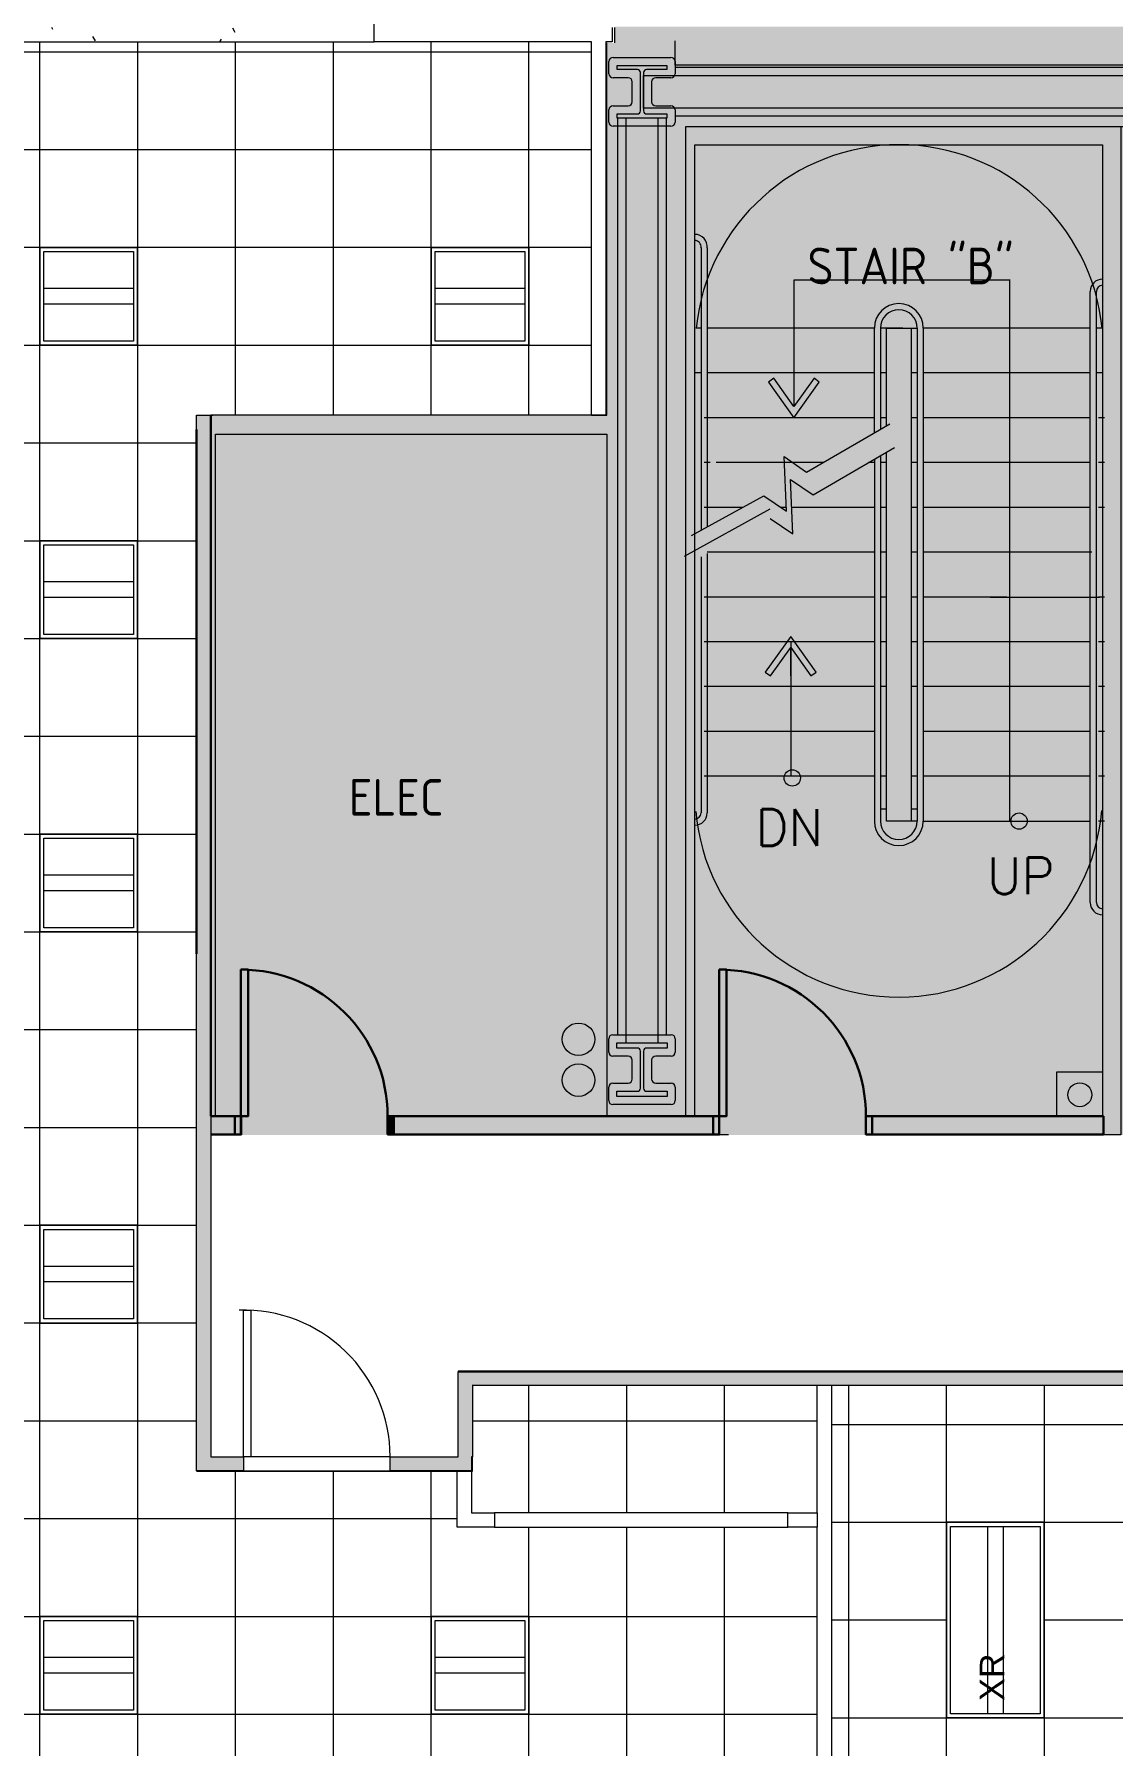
# Model space of a CAD drawing. Header units: inches. Extents: x 1724 to 6154, y -664 to 702.
# Drawn here: x 2200.1 to 2464.8, y -268.5 to 151.5 of the extents above; entities that cross this region are included whole.
import ezdxf

# ---------------------------------------------------------------- set-up
doc = ezdxf.new("R2010")
doc.units = ezdxf.units.IN
doc.header["$MEASUREMENT"] = 0
for name, color, linetype, lineweight in [('A-ANNO-NOTE', 131, 'Continuous', 9), ('A-CLNG', 13, 'Continuous', 9), ('A-CLNG-PATT', 13, 'Continuous', 9), ('A-DETL-GENF', 92, 'Continuous', 9), ('A-DOOR', 250, 'Continuous', 9), ('A-WALL', 250, 'Continuous', 9), ('A-WALL-PATT', 111, 'Continuous', 13), ('B-BASE', 250, 'Continuous', 9), ('BB-CORE', 250, 'Continuous', 9), ('BB-PART-WALL', 250, 'Continuous', 9), ('E-LITE-EQPM', 33, 'Continuous', 9), ('I-WALL', 2, 'Continuous', 9), ('MA-2900-8th-120718_dwg', 250, 'Continuous', 9), ('NABCA_dwg', 8, 'Continuous', 9)]:
    doc.layers.add(name, color=color, linetype=linetype, lineweight=lineweight)
doc.styles.add('Arial', font='arial.ttf', dxfattribs={"height": 6})
doc.styles.add('ISOCP', font='isocp___.ttf', dxfattribs={"height": 9})
doc.styles.add('RomanS', font='romans__.ttf', dxfattribs={"height": 9})

# ---------------------------------------------------------------- blocks, each defined once
blk = doc.blocks.new('Rectangular Ceiling Light - Recessed - New 2_x2_ - BASKET-V1-Reflected Ceiling Plan')
at = {"layer": 'E-LITE-EQPM', "lineweight": 20}
for p, q in [((-12.74, -14.34), (-12.74, 9.66)), ((-12.74, 9.66), (11.26, 9.66)), ((-11.74, -13.34), (-11.74, 8.66)), ((-11.74, 8.66), (10.26, 8.66)), ((10.26, 8.66), (10.26, -13.34)), ((11.26, 9.66), (11.26, -14.34)), ((10.26, -0.42), (-11.74, -0.42)), ((10.26, -4.26), (-11.74, -4.26)), ((11.26, -14.34), (-12.74, -14.34)), ((10.26, -13.34), (-11.74, -13.34))]:
    blk.add_line(p, q, dxfattribs=at)
blk = doc.blocks.new('Rectangular Ceiling Light - Recessed - Existing Relocated 2_x4_ - BASKET-2505325-Reflected Ceiling Plan')
at = {"layer": 'E-LITE-EQPM', "lineweight": 20}
for p, q in [((-24.74, -14.34), (-24.74, 9.66)), ((-24.74, 9.66), (23.26, 9.66)), ((-23.74, -13.34), (-23.74, 8.66)), ((-23.74, 8.66), (22.26, 8.66)), ((22.26, 8.66), (22.26, -13.34)), ((23.26, 9.66), (23.26, -14.34)), ((22.26, -0.42), (-23.74, -0.42)), ((22.26, -4.26), (-23.74, -4.26)), ((23.26, -14.34), (-24.74, -14.34)), ((22.26, -13.34), (-23.74, -13.34))]:
    blk.add_line(p, q, dxfattribs=at)
blk = doc.blocks.new('NABCA_dwg_MA-2900-8th-120718_dwg-2391440-New Construction - Test Fit Plan-2421454-Reflected Ceiling Plan')
at = {"layer": 'A-DOOR'}
blk.add_hatch(color=256, dxfattribs=at).paths.add_polyline_path([(-7815.5, -3359.04), (-7814.12, -3359.04), (-7814.12, -3354.54), (-7815.62, -3354.54), (-7815.62, -3359.04)], flags=0)
h = blk.add_hatch(color=256, dxfattribs=at)
h.paths.add_polyline_path([(-7734.25, -3359.04), (-7734.25, -3354.54), (-7735.75, -3354.54), (-7735.75, -3359.04)], flags=0)
h.paths.add_polyline_path([(-7698.25, -3359.04), (-7696.75, -3359.04), (-7696.75, -3354.54), (-7698.25, -3354.54)], flags=0)
at = {"layer": 'A-WALL-PATT', "lineweight": 9}
blk.add_hatch(color=250, dxfattribs=at).paths.add_polyline_path([(-7154.96, -3090.6), (-7067.83, -3090.6), (-7067.83, -3087.1), (-7537.19, -3087.1), (-7537.19, -3087.35), (-7759.87, -3087.35), (-7759.87, -3090.6), (-7173.2, -3090.6)], flags=0)
h = blk.add_hatch(color=250, dxfattribs=at)
h.paths.add_polyline_path([(-7640.21, -3359.04), (-7640, -3359.04), (-7640, -3354.54), (-7696.75, -3354.54), (-7696.75, -3359.04), (-7666.02, -3359.04)], flags=0)
h.paths.add_polyline_path([(-7761.87, -3359.04), (-7735.75, -3359.04), (-7735.75, -3354.54), (-7814.12, -3354.54), (-7814.12, -3359.04), (-7784.82, -3359.04)], flags=0)
at = {"layer": 'B-BASE'}
h = blk.add_hatch(color=256, dxfattribs=at)
h.paths.add_polyline_path([(-7593.5, -3338.14), (-7593.5, -3342.64), (-7598.75, -3342.64), (-7598.75, -3338.14), (-7595, -3338.14)], flags=0)
h.paths.add_polyline_path([(-7376.82, -3359.1), (-7370.57, -3359.1), (-7370.57, -3359.04), (-7376.82, -3359.04), (-7376.82, -3354.54), (-7370.57, -3354.54), (-7370.57, -3354.48), (-7376.57, -3354.48), (-7376.57, -3273.73), (-7315.82, -3273.73), (-7315.82, -3292.39), (-7315.45, -3292.39), (-7315.45, -3283.16), (-7310.95, -3283.16), (-7310.95, -3292.39), (-7310.57, -3292.39), (-7310.57, -3268.48), (-7376.57, -3268.48), (-7376.57, -3091.73), (-7207.85, -3091.73), (-7207.85, -3184.5), (-7233.85, -3184.5), (-7233.85, -3189.75), (-7207.85, -3189.75), (-7207.85, -3322.48), (-7247.82, -3322.48), (-7247.82, -3350.48), (-7310.57, -3350.48), (-7310.57, -3328.39), (-7315.82, -3328.41), (-7315.82, -3354.48), (-7334.57, -3354.48), (-7334.57, -3354.54), (-7247.82, -3354.54), (-7247.82, -3359.04), (-7334.57, -3359.04), (-7334.57, -3359.1), (-7243.2, -3359.1), (-7243.2, -3341.1), (-7195.2, -3341.1), (-7195.2, -3359.1), (-7067.83, -3359.1), (-7067.83, -3298.1), (-7072.83, -3298.1), (-7072.83, -3340.1), (-7173.2, -3340.1), (-7173.2, -3225.1), (-7072.83, -3225.1), (-7072.83, -3256.1), (-7067.83, -3256.1), (-7067.83, -3190.1), (-7072.83, -3190.1), (-7072.83, -3221.1), (-7173.2, -3221.1), (-7173.2, -3109.1), (-7072.83, -3109.1), (-7072.83, -3148.1), (-7067.83, -3148.1), (-7067.83, -3090.6), (-7462.51, -3090.6), (-7462.51, -3091.48), (-7745.1, -3090.61), (-7745.11, -3090.6), (-7759.87, -3090.65), (-7759.87, -3091.1), (-7761.87, -3091.11), (-7761.87, -3182.48), (-7859, -3182.48), (-7859, -3354.54), (-7857.87, -3354.48), (-7857.87, -3187.1), (-7761.87, -3187.1), (-7761.87, -3354.48), (-7815.5, -3354.48), (-7815.5, -3354.54), (-7740.21, -3354.54), (-7740.21, -3116.1), (-7640.21, -3116.1), (-7640.17, -3354.54), (-7640, -3354.54), (-7640, -3359.04), (-7698.21, -3359.04), (-7698.21, -3359.1), (-7632.09, -3359.1), (-7632.09, -3350.85), (-7615.35, -3350.85), (-7615.35, -3359.1), (-7602.73, -3359.1), (-7602.73, -3356.45), (-7593.52, -3356.45), (-7593.52, -3356.39), (-7598.75, -3356.39), (-7598.75, -3351.89), (-7593.43, -3351.89), (-7593.43, -3351.83), (-7599.48, -3351.83), (-7599.48, -3342.7), (-7593.48, -3342.7), (-7593.5, -3338.08), (-7599.48, -3338.08), (-7599.48, -3131.23), (-7439.82, -3131.23), (-7439.82, -3142.6), (-7396.82, -3142.6), (-7396.82, -3327.98), (-7539.48, -3327.98), (-7539.48, -3338.08), (-7557.52, -3338.08), (-7557.5, -3342.7), (-7551.48, -3342.7), (-7551.48, -3351.83), (-7557.48, -3351.83), (-7557.48, -3356.45), (-7551.48, -3356.45), (-7551.48, -3359.1), (-7396.82, -3359.1)], flags=0)
h.paths.add_polyline_path([(-7815.5, -3359.1), (-7734.21, -3359.1), (-7734.25, -3359.04), (-7815.5, -3359.04)], flags=0)
h.paths.add_polyline_path([(-7538.82, -3354.16), (-7549.72, -3350.07), (-7549.98, -3350.33), (-7549.98, -3349.98), (-7537.13, -3349.98), (-7537.99, -3352.1)], flags=0)
h.paths.add_polyline_path([(-7396.82, -3358.66), (-7538.82, -3358.66), (-7538.82, -3354.16), (-7396.82, -3354.16), (-7396.82, -3354.54)], flags=0)
h.paths.add_polyline_path([(-7544.89, -3357.6), (-7549.98, -3357.6), (-7549.98, -3352.1), (-7538.82, -3354.16), (-7548.14, -3357.03), (-7547.22, -3357.2)], flags=0)
h.paths.add_polyline_path([(-7554.5, -3356.39), (-7557.37, -3356.39), (-7557.37, -3351.89), (-7554.5, -3351.92), (-7554.5, -3352.1)], flags=0)
h.paths.add_polyline_path([(-7310.95, -3347.16), (-7315.45, -3347.16), (-7315.45, -3328.41), (-7310.95, -3328.41), (-7310.95, -3341.39)], flags=0)
h.paths.add_polyline_path([(-7396.82, -3345.6), (-7441.17, -3345.6), (-7441.17, -3333.6), (-7396.82, -3333.6), (-7396.82, -3341.39)], flags=0)
h.paths.add_polyline_path([(-7465.31, -3345.6), (-7535.35, -3345.6), (-7535.35, -3333.6), (-7465.31, -3333.6), (-7465.31, -3340.94)], flags=0)
h.paths.add_polyline_path([(-7549.98, -3342.64), (-7557.5, -3342.64), (-7557.5, -3338.14), (-7542.25, -3338.14), (-7542.25, -3342.64), (-7547.22, -3342.64)], flags=0)
h.paths.add_polyline_path([(-7602.98, -3334.58), (-7626.98, -3334.58), (-7626.98, -3257.19), (-7602.98, -3257.19), (-7602.98, -3268.11)], flags=0)
h.paths.add_polyline_path([(-7632.09, -3253.69), (-7632.09, -3184.57), (-7604.32, -3184.57), (-7604.32, -3253.69), (-7626.98, -3253.69)], flags=0)
h.paths.add_polyline_path([(-7629.21, -3181.07), (-7629.21, -3115.13), (-7602.98, -3115.13), (-7602.98, -3181.07), (-7626.98, -3181.07)], flags=0)
h.paths.add_polyline_path([(-7757.21, -3171.83), (-7757.21, -3168.2), (-7749.21, -3143.68), (-7749.21, -3145.6), (-7756.1, -3168.2)], flags=0)
h.paths.add_polyline_path([(-7400.32, -3139.1), (-7436.32, -3139.1), (-7436.32, -3115.1), (-7400.32, -3115.1), (-7400.32, -3132.92)], flags=0)
h.paths.add_polyline_path([(-7599.48, -3125.6), (-7599.48, -3113.6), (-7463.01, -3113.6), (-7463.01, -3125.6), (-7599.32, -3125.6)], flags=0)
h.paths.add_polyline_path([(-7749.21, -3107.1), (-7752.84, -3107.1), (-7752.84, -3101.24), (-7747.86, -3107.1)], flags=0)
for points in [[(-7462.51, -3091.48), (-7462.51, -3090.6), (-7745.1, -3090.61), (-7745.1, -3090.65), (-7463.01, -3091.47)], [(-7752.84, -3107.1), (-7747.86, -3107.1), (-7752.84, -3101.24)], [(-7757.21, -3171.83), (-7749.21, -3145.6), (-7749.21, -3143.68), (-7757.21, -3168.2)]]:
    blk.add_hatch(color=256, dxfattribs=at).paths.add_polyline_path(points, flags=0)
at = {"layer": 'BB-PART-WALL'}
for points in [[(-7851, -3441.6), (-7851, -3438.1), (-7859, -3438.1), (-7859, -3359.1), (-7851.5, -3359.1), (-7851.5, -3354.48), (-7857.87, -3354.48), (-7859, -3354.54), (-7859, -3182.48), (-7862.5, -3182.48), (-7862.46, -3441.6), (-7859, -3441.6)], [(-7798.59, -3441.6), (-7794.84, -3441.6), (-7794.84, -3420.64), (-7283.96, -3420.64), (-7283.96, -3417.14), (-7798.34, -3417.14), (-7798.34, -3438.1), (-7815, -3438.1), (-7815, -3441.6), (-7804.96, -3441.6)]]:
    blk.add_hatch(color=256, dxfattribs=at).paths.add_polyline_path(points, flags=0)
at = {"layer": 'A-DOOR', "color": 10, "lineweight": 30, "flags": 128}
for points in [[(-7851.62, -3318.54), (-7849.87, -3318.54), (-7849.87, -3354.54), (-7851.62, -3354.54)], [(-7734.25, -3318.54), (-7732.5, -3318.54), (-7732.5, -3354.54), (-7734.25, -3354.54)], [(-7853.12, -3354.54), (-7851.62, -3354.54), (-7851.62, -3359.04), (-7853.12, -3359.04)], [(-7815.62, -3359.04), (-7815.62, -3354.54), (-7814.12, -3354.54), (-7814.12, -3359.04)], [(-7735.75, -3354.54), (-7734.25, -3354.54), (-7734.25, -3359.04), (-7735.75, -3359.04)], [(-7698.25, -3359.04), (-7698.25, -3354.54), (-7696.75, -3354.54), (-7696.75, -3359.04)]]:
    blk.add_lwpolyline(points, close=True, dxfattribs=at)
at = {"layer": 'A-DOOR', "color": 10, "lineweight": 30}
for centre in [(-7851.62, -3354.54), (-7734.25, -3354.54)]:
    blk.add_arc(centre, 36, 0, 90, dxfattribs=at)
at = {"layer": 'A-WALL', "color": 10, "lineweight": 30}
for p, q in [((-7859, -3354.54), (-7859, -3182.48)), ((-7862.5, -3185.98), (-7862.5, -3314.65)), ((-7283.96, -3417.14), (-7798.34, -3417.14))]:
    blk.add_line(p, q, dxfattribs=at)
at = {"layer": 'A-WALL', "color": 10, "lineweight": 30, "flags": 128}
blk.add_lwpolyline([(-7859, -3359.04), (-7853.12, -3359.04), (-7853.12, -3354.54), (-7859, -3354.54)], dxfattribs=at)
for points in [[(-7814.12, -3359.04), (-7735.75, -3359.04), (-7735.75, -3354.54), (-7814.12, -3354.54)], [(-7696.75, -3359.04), (-7640, -3359.04), (-7640, -3354.54), (-7696.75, -3354.54)]]:
    blk.add_lwpolyline(points, close=True, dxfattribs=at)
at = {"layer": 'B-BASE'}
for p, q in [((-7761.32, -3098.66), (-7761.32, -3095.66)), ((-7760.32, -3094.66), (-7746.1, -3094.66)), ((-7745.1, -3095.66), (-7745.1, -3098.66)), ((-7756.59, -3099.66), (-7760.32, -3099.66)), ((-7753.59, -3107.8), (-7753.59, -3098.41)), ((-7752.84, -3098.41), (-7752.84, -3107.8)), ((-7746.1, -3099.66), (-7749.84, -3099.66)), ((-7745.1, -3097.1), (-7462.51, -3097.1)), ((-7755.59, -3105.55), (-7755.59, -3100.66)), ((-7750.84, -3100.66), (-7750.84, -3105.55)), ((-7761.32, -3110.55), (-7761.32, -3107.55)), ((-7760.32, -3106.55), (-7756.59, -3106.55)), ((-7749.84, -3106.55), (-7746.1, -3106.55)), ((-7745.1, -3107.55), (-7745.1, -3110.55)), ((-7746.1, -3111.55), (-7760.32, -3111.55)), ((-7759.21, -3109.55), (-7759.21, -3334.54)), ((-7747.21, -3334.54), (-7747.21, -3109.55)), ((-7462.51, -3109.1), (-7745.1, -3109.1)), ((-7738.73, -3141.34), (-7738.73, -3210.74)), ((-7737.23, -3141.44), (-7737.23, -3209.91)), ((-7662.96, -3282.1), (-7662.96, -3149.36)), ((-7643.22, -3302.1), (-7643.22, -3152.1)), ((-7641.72, -3302.1), (-7641.72, -3152.1)), ((-7738.73, -3161.1), (-7740, -3161.1)), ((-7687.2, -3161.1), (-7687.2, -3282.1)), ((-7640.21, -3161.1), (-7641.72, -3161.1)), ((-7738.73, -3172.1), (-7740.2, -3172.1)), ((-7696.2, -3172.1), (-7737.23, -3172.1)), ((-7693.2, -3172.1), (-7694.7, -3172.1)), ((-7685.7, -3172.1), (-7687.2, -3172.1)), ((-7643.22, -3172.1), (-7684.2, -3172.1)), ((-7640.2, -3172.1), (-7641.72, -3172.1)), ((-7765.62, -3182.48), (-7762.12, -3182.48)), ((-7736.5, -3183.1), (-7737.97, -3183.1)), ((-7696.2, -3183.1), (-7737.23, -3183.1)), ((-7693.2, -3183.1), (-7694.7, -3183.1)), ((-7685.7, -3183.1), (-7687.2, -3183.1)), ((-7643.22, -3183.1), (-7684.2, -3183.1)), ((-7639.69, -3183.1), (-7641.21, -3183.1)), ((-7694.7, -3192.39), (-7694.7, -3282.1)), ((-7736.5, -3194.1), (-7737.97, -3194.1)), ((-7716.04, -3194.1), (-7735, -3194.1)), ((-7708.79, -3194.1), (-7716.2, -3194.1)), ((-7696.2, -3194.1), (-7697.63, -3194.1)), ((-7696.2, -3193.27), (-7696.2, -3282.1)), ((-7693.2, -3194.1), (-7694.7, -3194.1)), ((-7685.7, -3194.1), (-7687.2, -3194.1)), ((-7643.22, -3194.1), (-7684.2, -3194.1)), ((-7639.69, -3194.1), (-7641.21, -3194.1)), ((-7742.76, -3217.06), (-7721.72, -3205.45)), ((-7736.5, -3205.1), (-7737.97, -3205.1)), ((-7728.52, -3205.1), (-7737.23, -3205.1)), ((-7717.83, -3205.1), (-7719.15, -3205.1)), ((-7696.2, -3205.1), (-7716.46, -3205.1)), ((-7693.2, -3205.1), (-7694.7, -3205.1)), ((-7685.7, -3205.1), (-7687.2, -3205.1)), ((-7643.22, -3205.1), (-7684.2, -3205.1)), ((-7639.69, -3205.1), (-7641.21, -3205.1)), ((-7738.73, -3217.21), (-7738.73, -3280.1)), ((-7696.2, -3216.1), (-7737.23, -3216.1)), ((-7737.23, -3216.39), (-7737.23, -3280.1)), ((-7693.2, -3216.1), (-7694.7, -3216.1)), ((-7685.7, -3216.1), (-7687.2, -3216.1)), ((-7642.83, -3216.1), (-7684.2, -3216.1)), ((-7736.5, -3227.1), (-7737.96, -3227.1)), ((-7696.2, -3227.1), (-7737.23, -3227.1)), ((-7693.2, -3227.1), (-7694.7, -3227.1)), ((-7685.7, -3227.1), (-7687.2, -3227.1)), ((-7665.96, -3227.1), (-7684.2, -3227.1)), ((-7639.7, -3227.1), (-7641.21, -3227.1)), ((-7687.2, -3230.66), (-7687.2, -3241.1)), ((-7685.7, -3231.53), (-7685.7, -3240.27)), ((-7736.5, -3238.1), (-7737.96, -3238.1)), ((-7696.2, -3238.1), (-7737.23, -3238.1)), ((-7716.72, -3238.1), (-7716.72, -3271.1)), ((-7693.2, -3238.1), (-7694.7, -3238.1)), ((-7685.7, -3238.1), (-7687.2, -3238.1)), ((-7643.22, -3238.1), (-7684.2, -3238.1)), ((-7639.69, -3238.1), (-7641.21, -3238.1)), ((-7736.5, -3249.1), (-7737.96, -3249.1)), ((-7696.2, -3249.1), (-7737.23, -3249.1)), ((-7693.2, -3249.1), (-7694.7, -3249.1)), ((-7685.7, -3249.1), (-7687.2, -3249.1)), ((-7643.22, -3249.1), (-7684.2, -3249.1)), ((-7639.69, -3249.1), (-7641.21, -3249.1)), ((-7736.5, -3260.1), (-7737.98, -3260.1)), ((-7696.2, -3260.1), (-7737.23, -3260.1)), ((-7643.22, -3260.1), (-7684.2, -3260.1)), ((-7639.69, -3260.1), (-7641.21, -3260.1)), ((-7736.5, -3271.1), (-7737.98, -3271.1)), ((-7696.2, -3271.1), (-7737.23, -3271.1)), ((-7693.2, -3271.1), (-7694.7, -3271.1)), ((-7685.7, -3271.1), (-7687.2, -3271.1)), ((-7643.22, -3271.1), (-7684.2, -3271.1)), ((-7639.69, -3271.1), (-7641.21, -3271.1)), ((-7693.2, -3279.18), (-7694.7, -3279.18)), ((-7685.7, -3279.18), (-7687.2, -3279.18)), ((-7639.69, -3282.1), (-7641.21, -3282.1)), ((-7760.37, -3334.54), (-7746.05, -3334.54)), ((-7761.37, -3338.79), (-7761.37, -3335.54)), ((-7753.59, -3347.66), (-7753.59, -3338.54)), ((-7752.84, -3338.54), (-7752.84, -3347.66)), ((-7745.05, -3335.54), (-7745.05, -3338.79)), ((-7756.59, -3339.79), (-7760.37, -3339.79)), ((-7755.59, -3345.41), (-7755.59, -3340.79)), ((-7750.84, -3340.79), (-7750.84, -3345.41)), ((-7746.05, -3339.79), (-7749.84, -3339.79)), ((-7761.37, -3350.66), (-7761.37, -3347.41)), ((-7760.37, -3346.41), (-7756.59, -3346.41)), ((-7749.84, -3346.41), (-7746.05, -3346.41)), ((-7745.05, -3347.41), (-7745.05, -3350.66)), ((-7746.05, -3351.66), (-7760.37, -3351.66)), ((-7734.21, -3359.1), (-7734.21, -3354.6)), ((-7742.48, -3359.1), (-7742.48, -3359.04))]:
    blk.add_line(p, q, dxfattribs=at)
at = {"layer": 'B-BASE', "flags": 128}
for points in [[(-7762.12, -3182.48), (-7761.87, -3182.48), (-7761.87, -3091.1)], [(-7462.51, -3096.6), (-7745.1, -3096.6), (-7745.1, -3090.6)], [(-7754.34, -3097.66), (-7759.32, -3097.66), (-7759.32, -3096.66), (-7747.1, -3096.66), (-7747.1, -3097.66), (-7752.09, -3097.66)], [(-7752.09, -3108.55), (-7747.1, -3108.55), (-7747.1, -3109.55), (-7759.32, -3109.55), (-7759.32, -3108.55), (-7754.34, -3108.55)], [(-7742.48, -3354.54), (-7742.48, -3111.6), (-7632.35, -3111.6), (-7599.48, -3111.6), (-7599.48, -3184.57), (-7633.48, -3184.57)], [(-7635.71, -3111.6), (-7635.71, -3359.1), (-7698.21, -3359.1), (-7698.21, -3359.04)], [(-7740.21, -3354.54), (-7740.21, -3116.1), (-7640.21, -3116.1), (-7640.21, -3350.23)], [(-7662.9, -3149.36), (-7715.94, -3149.36), (-7715.94, -3173.43)], [(-7696.2, -3186.79), (-7696.2, -3161.1), (-7737.23, -3161.1)], [(-7693.2, -3185.04), (-7693.2, -3161.1), (-7694.7, -3161.1), (-7694.7, -3185.91)], [(-7689.19, -3161.1), (-7693.19, -3161.1), (-7687.2, -3161.1), (-7685.7, -3161.1), (-7685.7, -3282.1), (-7687.2, -3282.1), (-7693.2, -3282.1), (-7693.2, -3191.52)], [(-7643.22, -3161.1), (-7684.2, -3161.1), (-7684.2, -3282.1), (-7643.22, -3282.1)], [(-7857.87, -3354.48), (-7851.5, -3354.48), (-7857.87, -3354.48), (-7857.87, -3187.1), (-7761.87, -3187.1), (-7761.87, -3354.48), (-7815.5, -3354.48), (-7815.5, -3354.54)], [(-7741.06, -3212.02), (-7723.32, -3202.23), (-7717.79, -3206.03), (-7718.33, -3192.63), (-7712.81, -3196.43), (-7692.4, -3184.58)], [(-7721.72, -3207.82), (-7716.19, -3211.63), (-7716.74, -3198.22), (-7711.21, -3202.03), (-7691.26, -3190.39)], [(-7663.73, -3227.1), (-7667.8, -3227.1), (-7640.98, -3227.1)], [(-7754.34, -3337.79), (-7759.37, -3337.79), (-7759.37, -3336.54), (-7747.05, -3336.54), (-7747.05, -3337.79), (-7752.09, -3337.79)], [(-7651.44, -3354.54), (-7651.44, -3343.6), (-7640.21, -3343.6), (-7640.21, -3354.54)], [(-7752.09, -3348.41), (-7747.05, -3348.41), (-7747.05, -3349.66), (-7759.37, -3349.66), (-7759.37, -3348.41), (-7754.34, -3348.41)], [(-7851.5, -3354.48), (-7851.5, -3359.1), (-7859, -3359.1)], [(-7731.98, -3359.1), (-7815.5, -3359.1), (-7815.5, -3359.04)]]:
    blk.add_lwpolyline(points, dxfattribs=at)
for points in [[(-7752.84, -3099.1), (-7453.59, -3099.1), (-7453.59, -3107.1), (-7752.84, -3107.1)], [(-7749.21, -3109.55), (-7757.21, -3109.55), (-7757.21, -3336.54), (-7749.21, -3336.54)]]:
    blk.add_lwpolyline(points, close=True, dxfattribs=at)
at = {"layer": 'B-BASE'}
for centre, radius in [((-7716.33, -3271.5), 2), ((-7660.69, -3282.1), 2), ((-7768.78, -3335.65), 4), ((-7768.78, -3345.65), 4), ((-7645.78, -3349.26), 2.93)]:
    blk.add_circle(centre, radius, dxfattribs=at)
for centre, radius, start, end in [((-7760.32, -3095.66), 1, 90, 180), ((-7746.1, -3095.66), 1, 0, 90), ((-7760.32, -3098.66), 1, 180, 270), ((-7756.59, -3100.66), 1, 0, 90), ((-7754.34, -3098.41), 0.75, 0, 90), ((-7752.09, -3098.41), 0.75, 90, 180), ((-7749.84, -3100.66), 1, 90, 180), ((-7746.1, -3098.66), 1, 270, 0), ((-7760.32, -3107.55), 1, 90, 180), ((-7756.59, -3105.55), 1, 270, 0), ((-7754.34, -3107.8), 0.75, 270, 0), ((-7752.09, -3107.8), 0.75, 180, 270), ((-7749.84, -3105.55), 1, 180, 270), ((-7746.1, -3107.55), 1, 0, 90), ((-7760.32, -3110.55), 1, 180, 270), ((-7746.1, -3110.55), 1, 270, 0), ((-7690.11, -3166.17), 50.07, 5.8064, 174.1936), ((-7740.22, -3141.1), 3, 353.5417, 90), ((-7740.22, -3141.1), 1.5, 350.8617, 90), ((-7640.22, -3152.1), 3, 90, 180), ((-7640.22, -3152.1), 1.5, 90, 180), ((-7690.19, -3161.1), 6, 0, 180), ((-7690.19, -3161.1), 4.5, 0, 180), ((-7740.23, -3280.1), 1.5, 270, 0), ((-7740.23, -3280.1), 3, 270, 0), ((-7690.23, -3275.3), 50, 185.0626, 355.2253), ((-7690.2, -3282.1), 6, 180, 0), ((-7690.2, -3282.1), 4.5, 180, 0), ((-7640.22, -3302.1), 3, 180, 270), ((-7640.22, -3302.1), 1.5, 180, 270), ((-7760.37, -3335.54), 1, 90, 180), ((-7746.05, -3335.54), 1, 0, 90), ((-7760.37, -3338.79), 1, 180, 270), ((-7754.34, -3338.54), 0.75, 0, 90), ((-7752.09, -3338.54), 0.75, 90, 180), ((-7746.05, -3338.79), 1, 270, 0), ((-7756.59, -3340.79), 1, 0, 90), ((-7749.84, -3340.79), 1, 90, 180), ((-7760.37, -3347.41), 1, 90, 180), ((-7756.59, -3345.41), 1, 270, 0), ((-7754.34, -3347.66), 0.75, 270, 0), ((-7752.09, -3347.66), 0.75, 180, 270), ((-7749.84, -3345.41), 1, 180, 270), ((-7746.05, -3347.41), 1, 0, 90), ((-7760.37, -3350.66), 1, 180, 270), ((-7746.05, -3350.66), 1, 270, 0)]:
    blk.add_arc(centre, radius, start, end, dxfattribs=at)
at = {"layer": 'BB-CORE'}
for p, q in [((-7849.2, -3402.1), (-7849.2, -3438.1)), ((-7849.2, -3438.1), (-7851, -3438.1))]:
    blk.add_line(p, q, dxfattribs=at)
at = {"layer": 'BB-CORE', "flags": 128}
blk.add_lwpolyline([(-7851, -3438.1), (-7851, -3402.1), (-7849.2, -3402.1)], dxfattribs=at)
at = {"layer": 'BB-CORE'}
blk.add_arc((-7851, -3438.1), 36, 0, 91.707, dxfattribs=at)
at = {"layer": 'BB-PART-WALL'}
for p, q in [((-7862.5, -3441.6), (-7862.5, -3182.48)), ((-7859, -3182.48), (-7859, -3354.48)), ((-7600.5, -3420.64), (-7794.84, -3420.64)), ((-7851, -3438.1), (-7851, -3441.6)), ((-7815, -3441.6), (-7815, -3438.1)), ((-7851, -3441.6), (-7862.5, -3441.6)), ((-7798.84, -3441.6), (-7815, -3441.6))]:
    blk.add_line(p, q, dxfattribs=at)
at = {"layer": 'BB-PART-WALL', "flags": 128}
for points in [[(-7859, -3354.48), (-7851.5, -3354.48), (-7851.5, -3359.1), (-7859, -3359.1)], [(-7859, -3359.1), (-7859, -3438.1), (-7851, -3438.1)], [(-7815, -3438.1), (-7798.34, -3438.1), (-7798.34, -3417.14), (-7283.96, -3417.14), (-7283.96, -3420.64)]]:
    blk.add_lwpolyline(points, dxfattribs=at)
at = {"layer": 'MA-2900-8th-120718_dwg', "flags": 128}
for points in [[(-7715.94, -3173.43), (-7715.94, -3180.35), (-7720.87, -3173.43), (-7722.17, -3174.36), (-7715.94, -3183.1), (-7709.7, -3174.36), (-7711, -3173.43), (-7715.94, -3180.35)], [(-7716.72, -3246.44), (-7716.72, -3239.52), (-7711.78, -3246.44), (-7710.48, -3245.52), (-7716.72, -3236.77), (-7722.95, -3245.52), (-7721.65, -3246.44), (-7716.72, -3239.52)]]:
    blk.add_lwpolyline(points, dxfattribs=at)
at = {"layer": 'B-BASE', "color": 7, "char_height": 9}
for s, insert, width, attachment_point, line_spacing_factor, style in [('STAIR "B"', (-7687.29, -3141.35), 72.586, 2, 1.478621, 'ISOCP'), ('ELEC', (-7813.52, -3271.76), 33.8735, 2, 1.478621, 'ISOCP'), ('DN', (-7725.35, -3279.13), 22.4896, 1, 0.983083, 'RomanS'), ('UP', (-7668.55, -3291.02), 22.4896, 1, 0.983083, 'RomanS')]:
    blk.add_mtext(s, dxfattribs=dict(at, insert=insert, width=width, attachment_point=attachment_point, line_spacing_factor=line_spacing_factor, style=style))
blk = doc.blocks.new('NABCA_dwg-2391440-Reflected Ceiling Plan')
at = {"layer": 'A-WALL', "color": 7, "lineweight": 20}
for p, q in [((2342.61, 149.4), (2342.61, 153.15)), ((2239.99, 58.02), (2243.49, 58.02)), ((2243.49, 58.02), (2243.99, 58.02)), ((2307.4, -201.1), (2303.65, -201.1)), ((2307.65, -201.1), (2307.4, -201.1))]:
    blk.add_line(p, q, dxfattribs=at)
blk.add_blockref('NABCA_dwg_MA-2900-8th-120718_dwg-2391440-New Construction - Test Fit Plan-2421454-Reflected Ceiling Plan', (10102.48, 3240.5))

msp = doc.modelspace()

# ---------------------------------------------------------------- hatches: boundary and pattern name
at = {"layer": 'A-CLNG-PATT', "lineweight": 13}
h = msp.add_hatch(dxfattribs=at)
h.set_pattern_fill('FP_49', color=256, style=0, pattern_type=2)
h.set_pattern_definition([(0, (0, 0), (30.72, 7.68), [1.267, -21.773, 1.267, -21.773, -122.88]), (0, (0, 0), (30.72, 7.68), [-46.08, 1.267, -44.813, 1.267, -21.773, -53.76]), (0, (0, 0), (30.72, 7.68), [-115.2, 1.267, -14.093, 1.267, -37.133]), (120, (11.52, 3.84), (-22.011075, 22.7643), [1.267, -21.773, 1.267, -21.773, -122.88]), (120, (11.52, 3.84), (-22.011075, 22.7643), [-46.08, 1.267, -44.813, 1.267, -21.773, -53.76]), (120, (11.52, 3.84), (-22.011075, 22.7643), [-115.2, 1.267, -14.093, 1.267, -37.133]), (240, (15.36, 19.2), (-8.708925, -30.4443), [1.267, -21.773, 1.267, -21.773, -122.88]), (240, (15.36, 19.2), (-8.708925, -30.4443), [-46.08, 1.267, -44.813, 1.267, -21.773, -53.76]), (240, (15.36, 19.2), (-8.708925, -30.4443), [-115.2, 1.267, -14.093, 1.267, -37.133])])
h.paths.add_polyline_path([(2179.74, 149.65), (2283.52, 149.65), (2283.52, 153.15), (2179.74, 153.15)], flags=0)
h = msp.add_hatch(dxfattribs=at)
h.set_pattern_fill('FP_53', color=256, style=0, pattern_type=2)
h.set_pattern_definition([(0, (2753.523, -164.79), (0, -24), []), (270, (2753.523, -164.79), (-24, -1e-15), [])])
h.paths.add_polyline_path([(2572.77, -491.23), (3607.52, -491.23), (3607.52, -430.73), (2392.24, -430.73), (2392.24, -214.89), (2303.9, -214.89), (2303.9, -201.14), (2239.99, -201.1), (2239.99, 58.02), (2336.86, 58.02), (2336.86, 149.65), (2179.74, 149.65), (2179.74, 111.9), (2176.24, 111.9), (2176.24, 149.65), (2077.63, 149.65), (2077.63, 111.9), (2042.99, 111.9), (2042.99, 149.65), (1970.15, 149.65), (1970.15, -96.5), (2042.8, -96.5), (2042.8, -62.63), (2077.63, -62.63), (2077.63, -96.5), (2176.24, -96.5), (2176.24, -61.76), (2179.74, -61.76), (2179.74, -275.39), (2331.99, -275.39), (2331.99, -431.35), (2314.99, -431.35), (2314.99, -430.73), (1991.52, -430.73), (1991.52, -403.83), (1931.02, -403.83), (1931.02, -491.23), (2314.99, -491.23), (2314.99, -490.6), (2331.99, -490.6), (2331.99, -491.23), (2555.27, -491.23)], flags=0)
h.paths.add_polyline_path([(1961.52, -476.79), (1961.52, -452.79), (1985.52, -452.79), (1985.52, -476.79)], flags=0)
h.paths.add_polyline_path([(3233.52, -476.79), (3209.52, -476.79), (3209.52, -452.79), (3233.52, -452.79), (3233.52, -473.35)], flags=0)
h.paths.add_polyline_path([(3030.47, -476.79), (3017.52, -476.79), (3017.52, -452.79), (3041.52, -452.79), (3041.52, -476.79)], flags=0)
h.paths.add_polyline_path([(3113.52, -476.79), (3113.52, -452.79), (3137.52, -452.79), (3137.52, -476.79)], flags=0)
h.paths.add_polyline_path([(2555.27, -476.79), (2537.52, -476.79), (2537.52, -452.79), (2561.52, -452.79), (2561.52, -476.79)], flags=0)
h.paths.add_polyline_path([(2633.52, -476.79), (2633.52, -452.79), (2657.52, -452.79), (2657.52, -476.79)], flags=0)
h.paths.add_polyline_path([(2369.52, -476.79), (2345.52, -476.79), (2345.52, -452.79), (2369.52, -452.79), (2369.52, -467.29)], flags=0)
h.paths.add_polyline_path([(2273.52, -476.79), (2249.52, -476.79), (2249.52, -452.79), (2273.52, -452.79), (2273.52, -467.29)], flags=0)
h.paths.add_polyline_path([(2177.52, -476.79), (2153.52, -476.79), (2153.52, -452.79), (2177.52, -452.79), (2177.52, -467.29)], flags=0)
h.paths.add_polyline_path([(2729.52, -476.79), (2729.52, -452.79), (2753.52, -452.79), (2753.52, -476.79)], flags=0)
h.paths.add_polyline_path([(2081.52, -476.79), (2057.52, -476.79), (2057.52, -452.79), (2081.52, -452.79), (2081.52, -467.29)], flags=0)
h.paths.add_polyline_path([(3497.52, -476.79), (3497.52, -452.79), (3521.52, -452.79), (3521.52, -476.79), (3505.67, -476.79)], flags=0)
h.paths.add_polyline_path([(3425.52, -476.79), (3401.52, -476.79), (3401.52, -452.79), (3425.52, -452.79), (3425.52, -467.34)], flags=0)
h.paths.add_polyline_path([(2849.52, -476.79), (2825.52, -476.79), (2825.52, -452.79), (2849.52, -452.79), (2849.52, -475.28)], flags=0)
h.paths.add_polyline_path([(2465.52, -476.79), (2441.52, -476.79), (2441.52, -452.79), (2465.52, -452.79), (2465.52, -467.29)], flags=0)
h.paths.add_polyline_path([(3329.52, -476.79), (3305.52, -476.79), (3305.52, -452.79), (3329.52, -452.79), (3329.52, -471.74)], flags=0)
h.paths.add_polyline_path([(2921.52, -476.79), (2921.52, -452.79), (2945.52, -452.79), (2945.52, -476.79)], flags=0)
h.paths.add_polyline_path([(2369.52, -404.79), (2345.52, -404.79), (2345.52, -380.79), (2369.52, -380.79), (2369.52, -394.01)], flags=0)
h.paths.add_polyline_path([(2345.52, -308.79), (2345.52, -284.79), (2369.52, -284.79), (2369.52, -308.79)], flags=0)
h.paths.add_polyline_path([(2211.74, -260.79), (2201.52, -260.79), (2201.52, -236.79), (2225.52, -236.79), (2225.52, -260.79)], flags=0)
h.paths.add_polyline_path([(2321.52, -260.79), (2297.52, -260.79), (2297.52, -236.79), (2321.52, -236.79), (2321.52, -247.45)], flags=0)
h.paths.add_polyline_path([(2353.23, -211.39), (2392.24, -211.39), (2392.24, -180.14), (2307.65, -180.14), (2307.65, -201.14), (2307.4, -201.14), (2307.4, -211.39), (2321.52, -211.39)], flags=0)
h.paths.add_polyline_path([(2201.52, -164.79), (2201.52, -140.79), (2225.52, -140.79), (2225.52, -164.79), (2213.33, -164.79)], flags=0)
h.paths.add_polyline_path([(2201.52, -68.79), (2201.52, -44.79), (2225.52, -44.79), (2225.52, -68.79)], flags=0)
h.paths.add_polyline_path([(2033.52, -44.79), (2009.52, -44.79), (2009.52, 3.21), (2033.52, 3.21), (2033.52, -27.61)], flags=0)
h.paths.add_polyline_path([(2105.51, -44.79), (2105.51, 3.21), (2129.51, 3.21), (2129.51, -44.79)], flags=0)
h.paths.add_polyline_path([(2201.52, 3.21), (2201.52, 27.21), (2225.52, 27.21), (2225.52, 3.21)], flags=0)
h.paths.add_polyline_path([(2033.52, 51.21), (2009.52, 51.21), (2009.52, 99.21), (2033.52, 99.21)], flags=0)
h.paths.add_polyline_path([(2105.51, 51.21), (2105.51, 99.21), (2129.51, 99.21), (2129.51, 51.21)], flags=0)
h.paths.add_polyline_path([(2201.52, 75.21), (2201.52, 99.21), (2225.52, 99.21), (2225.52, 75.21)], flags=0)
h.paths.add_polyline_path([(2321.52, 75.21), (2297.52, 75.21), (2297.52, 99.21), (2321.52, 99.21)], flags=0)
h = msp.add_hatch(dxfattribs=at)
h.set_pattern_fill('FP_21', color=256, style=0, pattern_type=2)
h.set_pattern_definition([(270, (2495.988, -309.684), (-24, -1e-15), []), (180, (2495.988, -309.684), (-3e-15, 24), [])])
h.paths.add_polyline_path([(2439.49, -427.23), (2572.24, -427.23), (2572.24, -180.14), (2395.74, -180.14), (2395.74, -427.23), (2437.49, -427.23)], flags=0)
h.paths.add_polyline_path([(2423.99, -381.68), (2423.99, -333.68), (2447.99, -333.68), (2447.99, -381.68), (2436.47, -381.68)], flags=0)
h.paths.add_polyline_path([(2543.99, -381.68), (2519.99, -381.68), (2519.99, -333.68), (2543.99, -333.68)], flags=0)
h.paths.add_polyline_path([(2423.99, -261.68), (2423.99, -213.68), (2447.99, -213.68), (2447.99, -261.68), (2436.47, -261.68)], flags=0)
h.paths.add_polyline_path([(2519.99, -261.68), (2519.99, -213.68), (2543.99, -213.68), (2543.99, -261.68)], flags=0)
at = {"layer": 'A-DETL-GENF'}
h = msp.add_hatch(color=9, dxfattribs=at)
h.paths.add_polyline_path([(4155.65, -656.64), (4227.27, -656.64), (4227.27, -625.6), (4226.77, -625.6), (4226.77, -614.1), (4238.9, -614.1), (4238.9, -630.43), (4255.6, -630.43), (4255.6, -645.98), (4344.65, -645.98), (4344.65, -656.1), (4344.27, -656.1), (4344.27, -656.64), (4523.27, -656.64), (4523.27, 227.4), (4521.65, 227.4), (4521.65, 226.9), (4512.65, 226.9), (4512.65, 279.65), (4498.65, 279.65), (4498.65, 285.65), (4502.27, 285.65), (4502.27, 289.15), (4498.65, 289.15), (4498.65, 295.15), (4512.65, 295.15), (4512.65, 347.9), (4522.77, 347.9), (4522.77, 347.4), (4523.27, 347.4), (4523.27, 693.36), (2951.02, 693.36), (2951.02, 690.9), (2965.27, 690.9), (2965.28, 683.4), (2965.57, 682.82), (2965.57, 674.27), (2961.1, 674.27), (2961.1, 670.9), (2951.02, 670.9), (2951.02, 216.9), (3031.16, 216.9), (3031.16, 215.4), (3960.02, 215.4), (3960.02, 129.86), (3958.27, 129.86), (3958.27, 128.36), (3960.02, 128.36), (3960.02, 43.36), (3958.82, 43.36), (3958.82, 35.36), (3960.02, 35.36), (3960.02, -118.6), (3767.91, -118.64), (3767.91, -176.64), (4031.27, -176.64), (4031.27, -656.64), (4137.44, -656.64)], flags=0)
h.paths.add_polyline_path([(4167.27, -656.1), (4133.27, -656.1), (4133.27, -648.6), (4132.9, -648.6), (4132.9, -639.48), (4137.44, -639.48), (4137.44, -633.43), (4155.65, -633.43), (4155.65, -614.01), (4167.65, -614.01), (4167.65, -625.6), (4167.27, -625.6), (4167.27, -648.6)], flags=0)
h.paths.add_polyline_path([(4516.57, -650.1), (4496.9, -650.1), (4496.9, -630.1), (4516.77, -630.1), (4516.77, -650.1)], flags=0)
h.paths.add_polyline_path([(2286.86, -118.6), (2286.99, -118.6), (2286.99, -118.54), (2286.86, -118.54), (2286.86, -114.04), (2286.99, -114.04), (2286.99, -113.98), (2340.61, -113.98), (2340.61, 53.4), (2244.61, 53.4), (2244.61, -113.98), (2250.99, -113.98), (2250.99, -118.6)], flags=0)
h.paths.add_polyline_path([(2404.27, -118.6), (2404.24, -114.04), (2462.31, -114.04), (2462.27, 124.4), (2362.27, 124.4), (2362.27, -114.04), (2368.24, -114.04), (2368.27, -118.6), (2404.24, -118.6)], flags=0)
h.paths.add_polyline_path([(2525.57, -118.6), (2551.01, -118.6), (2551.01, -115.95), (2545.01, -115.95), (2545.01, -111.33), (2551.01, -111.33), (2551.01, -102.2), (2544.99, -102.2), (2544.99, -97.58), (2563.01, -97.58), (2563.01, -87.48), (2705.66, -87.48), (2705.66, 97.9), (2662.66, 97.9), (2662.66, 109.27), (2503.01, 109.27), (2503.01, -97.58), (2508.99, -97.58), (2508.99, -102.2), (2503.01, -102.2), (2503.01, -111.33), (2509.05, -111.33), (2509.05, -111.39), (2509.11, -111.39), (2509.11, -115.89), (2508.96, -115.89), (2508.96, -115.95), (2499.76, -115.95), (2499.76, -118.6), (2508.96, -118.6)], flags=0)
h.paths.add_polyline_path([(2907.29, -118.6), (2907.29, -100.6), (2859.29, -100.6), (2859.29, -118.6), (2894.64, -118.6)], flags=0)
h.paths.add_polyline_path([(2767.91, -118.6), (2767.91, -113.98), (2786.66, -113.98), (2786.66, -87.91), (2791.91, -87.91), (2791.91, -109.98), (2854.66, -109.98), (2854.66, -81.98), (2894.64, -81.98), (2894.64, 50.75), (2868.64, 50.75), (2868.64, 56), (2894.64, 56), (2894.64, 148.77), (2725.91, 148.77), (2725.91, -27.98), (2791.91, -27.98), (2791.91, -51.89), (2786.66, -51.89), (2786.66, -33.23), (2725.91, -33.23), (2725.91, -113.98), (2731.91, -113.98), (2731.91, -118.6)], flags=0)
h.paths.add_polyline_path([(2487.13, -118.6), (2487.13, -110.35), (2470.4, -110.35), (2470.4, -118.6), (2475.51, -118.6)], flags=0)
h.paths.add_polyline_path([(3687.17, -118.6), (3688.34, -118.6), (3687.17, -117.29), (3685.76, -118.6), (3686, -118.6)], flags=0)
h.paths.add_polyline_path([(3955.4, -113.98), (3955.4, 34.04), (3949.4, 34.04), (3949.4, 38.66), (3955.4, 38.66), (3955.4, 148.77), (3949.4, 148.77), (3949.4, 153.4), (3913.4, 153.4), (3913.4, 148.77), (3859.4, 148.77), (3859.4, 38.66), (3913.4, 38.66), (3913.4, 34.1), (3859.4, 34.04), (3859.4, -113.98), (3862.07, -113.98)], flags=0)
h.paths.add_polyline_path([(3304.99, -113.98), (3497.75, -113.98), (3497.75, 36.77), (3431.75, 36.77), (3431.75, 71.94), (3437, 72.02), (3437, 70.39), (3437.07, 70.39), (3437.07, 42.02), (3497.75, 42.02), (3497.75, 148.77), (3491.75, 148.77), (3491.75, 153.4), (3454.41, 153.4), (3454.41, 149.9), (3455.75, 149.9), (3455.75, 148.77), (3437, 148.77), (3437, 144.14), (3437.07, 144.14), (3437.07, 106.39), (3432.57, 106.39), (3432.57, 108.02), (3431.83, 108.02), (3431.75, 144.77), (3362.99, 144.77), (3362.99, 118.77), (3304.99, 118.77), (3304.99, -7.98), (3370.99, -7.98), (3370.99, -13.23), (3304.99, -13.23), (3304.99, -96.6)], flags=0)
h.paths.add_polyline_path([(4152.77, -113.6), (4119.32, -113.6), (4119.32, -77.9), (4152.77, -77.9), (4152.77, -110.1)], flags=0)
h.paths.add_polyline_path([(4498.65, -110.35), (4498.65, -94.85), (4511.64, -94.85), (4511.64, -110.35)], flags=0)
h.paths.add_polyline_path([(4147.77, -109.43), (4147.77, -82.11), (4122.94, -82.11), (4122.94, -109.43)], flags=0)
h.paths.add_polyline_path([(2661.31, -105.1), (2705.66, -105.1), (2705.66, -93.1), (2661.31, -93.1)], flags=0)
h.paths.add_polyline_path([(2567.13, -105.1), (2637.17, -105.1), (2637.17, -93.1), (2567.13, -93.1), (2567.13, -102.14)], flags=0)
h.paths.add_polyline_path([(2960.21, -99.6), (3029.66, -99.6), (3029.66, -57.6), (3034.66, -57.6), (3034.66, -15.6), (3029.66, -15.6), (3029.66, 15.4), (2929.28, 15.4), (2929.28, -99.6)], flags=0)
h.paths.add_polyline_path([(3168.91, -96.6), (3269.28, -96.6), (3269.28, 15.4), (3168.91, 15.4), (3168.91, -15.6), (3163.91, -15.6), (3163.91, -57.6), (3168.91, -57.6)], flags=0)
h.paths.add_polyline_path([(2499.51, -94.08), (2499.51, -16.69), (2475.51, -16.69), (2475.51, -94.08), (2487.13, -94.08)], flags=0)
h.paths.add_polyline_path([(3716.92, -90.6), (3720.65, -90.6), (3720.65, -24.6), (3696.65, -24.6), (3696.65, -90.6), (3705.75, -90.6)], flags=0)
h.paths.add_polyline_path([(3538.52, -90.6), (3538.52, -36.6), (3521.5, -36.6), (3521.5, -90.6)], flags=0)
h.paths.add_polyline_path([(3836.15, -89.6), (3836.15, 148.9), (3771.66, 148.9), (3771.66, 153.4), (3740.45, 153.4), (3740.16, 148.9), (3736.15, 148.9), (3736.15, -89.6), (3788.39, -89.6)], flags=0)
h.paths.add_polyline_path([(3624.78, -74.48), (3693.15, -74.48), (3693.15, 131.37), (3687.2, 131.37), (3687.2, 131.5), (3687.13, 131.5), (3687.13, 136), (3693.2, 136), (3693.2, 146.12), (3687.18, 146.12), (3687.2, 150.75), (3693.2, 150.75), (3693.2, 153.4), (3645.2, 153.4), (3645.2, 150.75), (3651.18, 150.75), (3651.15, 146.12), (3645.2, 146.12), (3645.2, 136), (3651.2, 136), (3651.2, 131.37), (3633.2, 131.37), (3633.2, 122.27), (3518, 122.27), (3518, -32.27), (3542.02, -32.27), (3542.02, -74.48), (3624.47, -74.48)], flags=0)
h.paths.add_polyline_path([(3720.65, -21.1), (3727.15, -21.1), (3727.15, 46.34), (3698.08, 46.34), (3698.08, -21.1)], flags=0)
h.paths.add_polyline_path([(2470.4, -13.19), (2498.17, -13.19), (2498.17, 55.93), (2470.4, 55.93), (2470.4, 25.41)], flags=0)
h.paths.add_polyline_path([(2929.28, 19.4), (3029.66, 19.4), (3029.66, 50.4), (3034.66, 50.4), (3034.66, 92.4), (3029.66, 92.4), (3029.66, 131.4), (2929.28, 131.4), (2929.28, 50.4)], flags=0)
h.paths.add_polyline_path([(3168.91, 19.4), (3269.28, 19.4), (3269.28, 131.4), (3168.91, 131.4), (3168.91, 92.4), (3163.91, 92.4), (3163.91, 50.4), (3168.91, 50.4)], flags=0)
h.paths.add_polyline_path([(3696.65, 49.84), (3720.65, 49.84), (3720.65, 127.87), (3696.65, 127.87), (3696.65, 62.77)], flags=0)
h.paths.add_polyline_path([(2475.51, 59.43), (2499.51, 59.43), (2499.51, 125.36), (2473.27, 125.36), (2473.27, 59.43)], flags=0)
h.paths.add_polyline_path([(2666.16, 101.4), (2702.16, 101.4), (2702.16, 125.4), (2666.16, 125.4), (2666.16, 102.61)], flags=0)
h.paths.add_polyline_path([(4122.94, 114.85), (4119.32, 114.85), (4119.32, 149.23), (4152.77, 149.23), (4152.77, 114.85), (4144.24, 114.85)], flags=0)
h.paths.add_polyline_path([(2503.01, 114.9), (2639.47, 114.9), (2639.47, 126.9), (2503.01, 126.9), (2503.01, 118.95)], flags=0)
h.paths.add_polyline_path([(4122.94, 118.35), (4147.77, 118.35), (4147.77, 144.23), (4122.94, 144.23), (4122.94, 118.95)], flags=0)
h.paths.add_polyline_path([(3629.07, 127.9), (3629.07, 139.9), (3559.03, 139.9), (3559.03, 127.9), (3624.47, 127.9)], flags=0)
h.paths.add_polyline_path([(3539.55, 127.9), (3539.55, 139.9), (3507.71, 139.9), (3507.71, 127.9), (3518, 127.9)], flags=0)
h.paths.add_polyline_path([(3310.36, 134.4), (3358.11, 134.4), (3358.36, 153.4), (3310.36, 153.4), (3310.36, 144.77)], flags=0)
h.paths.add_polyline_path([(3727.15, 145.15), (3727.15, 153.4), (3709.03, 153.4), (3709.03, 145.15), (3720.65, 145.15)], flags=0)
h.paths.add_polyline_path([(3493.41, 149.9), (3493.41, 153.4), (3491.91, 153.4), (3491.91, 149.9)], flags=0)
h.paths.add_polyline_path([(2565.29, 153.15), (2565.29, 153.4), (2342.61, 153.4), (2342.61, 153.15), (2555.27, 153.15)], flags=0)
h.paths.add_polyline_path([(4224.27, 637.9), (4223.9, 637.9), (4223.9, 649.4), (4224.27, 649.4), (4224.27, 692.4), (4344.27, 692.4), (4344.27, 690.9), (4344.77, 690.9), (4344.77, 680.77), (4253.81, 680.77), (4253.81, 670.35), (4235.9, 670.35), (4235.9, 641.4), (4234.77, 641.4), (4234.77, 637.9)], flags=0)
h.paths.add_polyline_path([(4164.77, 637.9), (4154.15, 637.9), (4154.15, 670.9), (4134.44, 670.9), (4134.44, 674.27), (4132.9, 674.27), (4132.9, 683.4), (4133.27, 683.4), (4133.27, 692.4), (4164.27, 692.4), (4164.27, 649.4), (4164.77, 649.4), (4164.77, 641.4)], flags=0)
h.paths.add_polyline_path([(4496.71, 667.9), (4493.9, 667.9), (4493.9, 684.9), (4516.77, 684.9), (4516.77, 667.9), (4508.87, 667.9)], flags=0)
h.paths.add_polyline_path([(3237.44, 670.9), (3237.44, 674.27), (3232.9, 674.27), (3232.9, 683.4), (3233.27, 683.42), (3233.27, 690.9), (3265.27, 690.9), (3265.27, 683.4), (3265.57, 682.82), (3265.57, 674.27), (3261.1, 674.27), (3261.1, 670.9)], flags=0)
h.paths.add_polyline_path([(3861.1, 670.9), (3837.44, 670.9), (3837.44, 674.4), (3833.94, 674.4), (3833.94, 674.27), (3832.9, 674.27), (3832.9, 683.4), (3833.27, 683.4), (3833.27, 690.9), (3865.27, 690.9), (3865.27, 683.4), (3865.57, 682.82), (3865.57, 674.27), (3861.1, 674.27)], flags=0)
h.paths.add_polyline_path([(3561.1, 670.9), (3537.44, 670.9), (3537.44, 674.27), (3532.9, 674.27), (3532.9, 683.4), (3533.27, 683.4), (3533.27, 690.9), (3565.27, 690.9), (3565.27, 683.4), (3565.57, 682.82), (3565.57, 674.27), (3561.1, 674.27)], flags=0)

# ---------------------------------------------------------------- linework, layer by layer
at = {"layer": 'A-CLNG', "lineweight": 13}
for p, q in [((2176.24, 149.65), (2283.52, 149.65)), ((2225.52, 99.21), (2201.52, 99.21)), ((2201.52, 99.21), (2201.52, 75.21)), ((2225.52, 75.21), (2225.52, 99.21)), ((2321.52, 99.21), (2297.52, 99.21)), ((2297.52, 99.21), (2297.52, 75.21)), ((2321.52, 75.21), (2321.52, 99.21)), ((2201.52, 75.21), (2225.52, 75.21)), ((2297.52, 75.21), (2321.52, 75.21)), ((2336.86, 58.02), (2243.49, 58.02)), ((2225.52, 27.21), (2201.52, 27.21)), ((2201.52, 27.21), (2201.52, 3.21)), ((2225.52, 3.21), (2225.52, 27.21)), ((2201.52, 3.21), (2225.52, 3.21)), ((2225.52, -44.79), (2201.52, -44.79)), ((2201.52, -44.79), (2201.52, -68.79)), ((2225.52, -68.79), (2225.52, -44.79)), ((2201.52, -68.79), (2225.52, -68.79)), ((2225.52, -140.79), (2201.52, -140.79)), ((2201.52, -140.79), (2201.52, -164.79)), ((2225.52, -164.79), (2225.52, -140.79)), ((2201.52, -164.79), (2225.52, -164.79)), ((2239.99, -201.14), (2303.9, -201.14)), ((2303.91, -201.14), (2307.65, -201.14)), ((2307.65, -201.14), (2307.65, -197.6)), ((2392.24, -211.39), (2392.24, -214.89)), ((2423.99, -213.68), (2423.99, -261.68)), ((2447.99, -213.68), (2423.99, -213.68)), ((2447.99, -261.68), (2447.99, -213.68)), ((2225.52, -236.79), (2201.52, -236.79)), ((2201.52, -236.79), (2201.52, -260.79)), ((2225.52, -260.79), (2225.52, -236.79)), ((2321.52, -236.79), (2297.52, -236.79)), ((2297.52, -236.79), (2297.52, -260.79)), ((2321.52, -260.79), (2321.52, -236.79)), ((2201.52, -260.79), (2225.52, -260.79)), ((2297.52, -260.79), (2321.52, -260.79)), ((2423.99, -261.68), (2447.99, -261.68))]:
    msp.add_line(p, q, dxfattribs=at)
at = {"layer": 'I-WALL', "color": 7, "lineweight": 20}
for p, q in [((2283.52, 149.65), (2283.52, 159.4)), ((2341.94, 153.15), (2341.94, 149.65)), ((2336.86, 149.65), (2283.52, 149.65)), ((2336.86, 58.02), (2336.86, 149.65)), ((2341.94, 149.65), (2340.36, 149.65)), ((2340.36, 149.65), (2340.36, 58.02)), ((2239.99, -201.1), (2239.99, 58.02)), ((2239.99, 58.02), (2243.49, 58.02)), ((2243.49, 58.02), (2243.49, -197.6)), ((2340.36, 58.02), (2336.86, 58.02)), ((2304.15, -176.64), (3034.66, -176.64)), ((2304.15, -197.6), (2304.15, -176.64)), ((2392.24, -180.14), (2307.65, -180.14)), ((2307.65, -180.14), (2307.65, -197.6)), ((2392.24, -211.39), (2392.24, -180.14)), ((2395.74, -180.14), (2395.74, -427.23)), ((2572.24, -180.14), (2395.74, -180.14)), ((2251.49, -201.1), (2239.99, -201.1)), ((2243.49, -197.6), (2251.49, -197.6)), ((2251.49, -197.6), (2251.49, -201.1)), ((2287.49, -197.6), (2304.15, -197.6)), ((2287.49, -201.1), (2287.49, -197.6)), ((2303.9, -201.1), (2287.49, -201.1)), ((2303.9, -214.89), (2303.9, -201.1)), ((2307.4, -197.6), (2307.4, -211.39)), ((2307.65, -197.6), (2307.4, -197.6)), ((2307.4, -211.39), (2313.07, -211.39)), ((2313.07, -211.39), (2313.07, -214.89)), ((2385.07, -214.89), (2385.07, -211.39)), ((2385.07, -211.39), (2392.24, -211.39)), ((2313.07, -214.89), (2303.9, -214.89)), ((2392.24, -214.89), (2385.07, -214.89)), ((2392.24, -430.73), (2392.24, -214.89))]:
    msp.add_line(p, q, dxfattribs=at)
at = {"layer": 'I-WALL', "lineweight": 13}
for p, q in [((2287.49, -197.6), (2251.49, -197.6)), ((2251.49, -201.1), (2287.49, -201.1)), ((2385.07, -211.39), (2313.07, -211.39)), ((2313.07, -214.89), (2385.07, -214.89))]:
    msp.add_line(p, q, dxfattribs=at)

# ---------------------------------------------------------------- block references
at = {"layer": 'E-LITE-EQPM', "lineweight": 20}
for p in [(2214.26, 89.55), (2310.26, 89.55), (2214.26, 17.55), (2214.26, -54.45), (2214.26, -150.45), (2214.26, -246.45), (2310.26, -246.45)]:
    msp.add_blockref('Rectangular Ceiling Light - Recessed - New 2_x2_ - BASKET-V1-Reflected Ceiling Plan', p, dxfattribs=at)
at = {"layer": 'E-LITE-EQPM', "lineweight": 20, "rotation": 89.9999999999999}
msp.add_blockref('Rectangular Ceiling Light - Recessed - Existing Relocated 2_x4_ - BASKET-2505325-Reflected Ceiling Plan', (2433.65, -236.95), dxfattribs=at)
at = {"layer": 'NABCA_dwg', "color": 250}
msp.add_blockref('NABCA_dwg-2391440-Reflected Ceiling Plan', (0, 0), dxfattribs=at)

# ---------------------------------------------------------------- texts
at = {"layer": 'A-ANNO-NOTE', "insert": (2432.16, -257.53), "char_height": 6, "width": 14.544, "attachment_point": 1, "rotation": 90, "style": 'Arial'}
msp.add_mtext('XR', dxfattribs=at)

doc.saveas('drawing.dxf')
